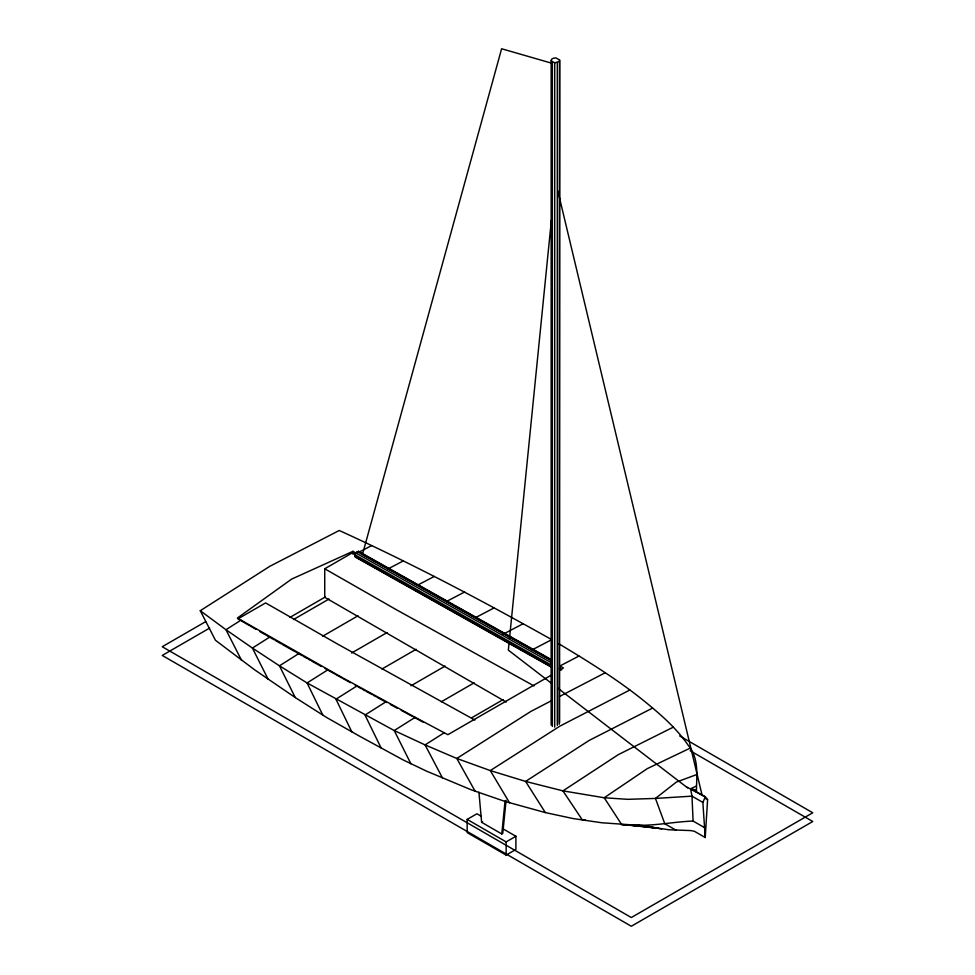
<?xml version="1.0" encoding="UTF-8"?>
<svg xmlns="http://www.w3.org/2000/svg" width="975" height="975" viewBox="0 0 975 975"><rect width="100%" height="100%" fill="white"/><g stroke="black" fill="none" stroke-linecap="round" stroke-linejoin="round"><path stroke-width="1.46" d="M558.675 643.683C591.252 663.219 623.683 683.317 652.641 708.057C665.864 719.111 678.515 731.128 688.289 745.4C699.538 758.574 696.443 776.648 696.418 792.297M696.247 786.082L690.824 788.678L705.339 796.746L707.606 799.695L705.23 837.537L694.346 831.248L690.714 830.578L668.947 829.762L637.211 825.252L601.782 822.766L572.995 818.537L545.342 812.589L505.135 801.474L471.035 789.738L426.538 771.14L403.333 760.025L359.117 735.942L326.418 717.368L295.267 697.564L254.767 669.922L215.438 640.258L200.277 610.716L269.868 566.28L339.251 530.485C411.779 563.477 482.247 600.685 551.728 639.637L532.082 649.911M478.932 792.2L481.626 822.315L501.784 833.954L505.062 800.95M506.074 800.365L502.783 833.369L501.784 833.954M509.096 642.562L508.328 650.142L551.643 683.426M509.547 638.016L551.423 219.899M551.155 725.083L551.155 60.779L551.57 59.268L553.434 58.195L556.043 57.952L559.601 59.999L559.601 722.792M559.187 724.303L559.601 59.999M705.23 837.537L702.865 802.437L705.339 796.746M551.35 667.156L355.765 557.322L354.9 556.445L355.717 552.898L358.483 551.302L551.423 659.648M241.008 620.149L225.968 629.716L200.277 610.716M270.038 636.882L252.403 648.058L225.968 629.716L241.52 660.246M299.069 653.421L279.459 665.815L252.403 648.058L268.174 679.331M328.1 669.679L307.076 682.951L279.459 665.815L295.267 697.564M357.13 685.839L335.961 699.197L351.817 731.872M386.161 701.671L364.991 715.028L381.152 748.069M551.85 674.81L447.854 734.687L415.192 717.332L394.241 730.555L307.076 682.951L322.871 715.236M444.222 732.773L425.063 744.9L394.241 730.555L410.926 763.839M559.577 670.239L563.44 667.96L559.808 666.047L559.808 669.033M551.155 60.779L554.702 62.827L559.187 61.51M205.627 621.672L162.24 646.73L631.312 917.536L812.76 812.784L679.685 735.954M209.576 628.107L162.24 655.432L631.312 926.25L812.76 821.498L690.215 750.75M506.183 702.049L324.736 597.297L324.736 568.778L352.426 552.788L354.839 554.19M289.916 617.407L325.382 596.932M293.548 619.503L329.002 599.028M322.579 636.261L358.032 615.786M351.609 653.018L387.075 632.543M381.944 669.021L416.106 649.301M410.987 685.778L445.136 666.071M441.322 701.781L474.167 682.829M471.668 717.795L503.197 699.587M502.905 828.774L515.897 836.282L515.897 849.469L506.147 855.099L467.171 832.589L467.171 819.402L476.921 813.772L480.809 816.026M481.626 822.315L482.625 821.73M467.171 819.402L506.147 841.9L515.897 836.282M417.263 585.317L434.265 576.444M447.622 600.88L464.709 591.947M475.361 617.723L493.886 608.022M503.076 634.237L522.917 623.854M388.135 568.839L403.248 560.966M559.808 666.047L578.967 656.041M359.092 552.118L371.621 545.622M551.375 700.745L530.948 711.372L456.788 758.453L425.063 744.9L442.54 778.087M559.467 696.528L605.317 672.701M629.862 689.995L559.979 726.082L490.291 770.579L456.788 758.453L475.178 791.334M652.641 708.057L589.205 740.415L525.586 781.414L490.291 770.579L509.535 802.803M673.335 727.143L618.247 754.674L562.953 790.871L525.586 781.414L545.342 812.589M690.117 748.166L647.278 768.641L604.22 797.757L562.953 790.871L582.465 820.146L585.439 819.878M356.594 553.422L352.962 551.314L291.635 579.101L237.376 618.053L342.615 677.796L415.192 717.332M696.954 774.479L676.309 782.121L655.456 798.428L627.827 799.329L604.22 797.757L621.709 824.606L642.074 826.057M694.444 790.457L695.821 790.055L690.824 788.678M703.974 827.324L693.091 821.047C674.481 821.742 655.956 825.727 637.211 825.252L661.684 828.872M638.186 825.338L642.683 825.533M621.709 824.606L641.794 826.02M644.987 826.264L649.35 826.568L646.303 826.349M626.791 824.935L658.064 828.263L631.958 825.167L654.432 827.531M551.009 63.009L501.613 48.75L362.505 554.312L551.411 660.331M686.985 787.166L705.132 796.855M412.096 716.235L401.212 710.373M413.315 716.881L422.992 722.073M397.581 708.411L390.329 704.486M386.697 702.524L377.02 697.271M373.388 695.297L375.814 696.613M366.137 691.336L372.182 694.639M362.505 689.349L364.918 690.678M358.873 687.351L361.298 688.691M355.241 685.352L357.667 686.693M346.783 680.672L350.403 682.683M343.151 678.649L345.564 680.002M321.372 666.473L311.695 661.062M325.004 668.509L334.681 673.92M335.888 674.59L341.945 677.978M360.677 552.91L453.18 604.866M455.825 606.34L550.972 659.783M357.094 551.57L551.35 660.66M355.717 552.898L551.302 662.732M354.876 554.751L551.789 665.328M362.444 560.016L365.089 561.49M544.818 662.427L547.45 663.902M354.9 556.445L551.801 667.022M303.237 656.309L306.857 658.344M308.076 659.027L310.489 660.38M302.018 655.627L295.973 652.226M294.767 651.544L282.665 644.67M281.458 643.987L275.413 640.514M676.199 830.286L664.779 823.729L655.456 798.428L691.982 796.148L702.865 802.437M259.679 631.471L265.736 634.957M266.943 635.651L274.194 639.819M559.272 668.533L561.685 669.935M534.008 685.912L397.312 610.253L324.736 568.778M705.181 798.306L707.606 799.695M474.862 720.062L338.179 644.402L265.602 602.916L237.912 618.906L240.325 620.307M256.059 629.387L250.002 625.901M248.796 625.194L241.544 621.002M557.651 688.045L687.582 787.885M358.483 551.302L359.361 552.167M557.846 190.881L702.158 795.454M690.617 788.787L691.982 796.148L693.091 821.047M557.31 62.595L557.31 725.376M554.702 62.827L554.702 727.143M552.35 62.132L552.35 726.448M506.147 841.9L506.147 855.099M352.962 551.314L352.962 554.288"/></g></svg>
